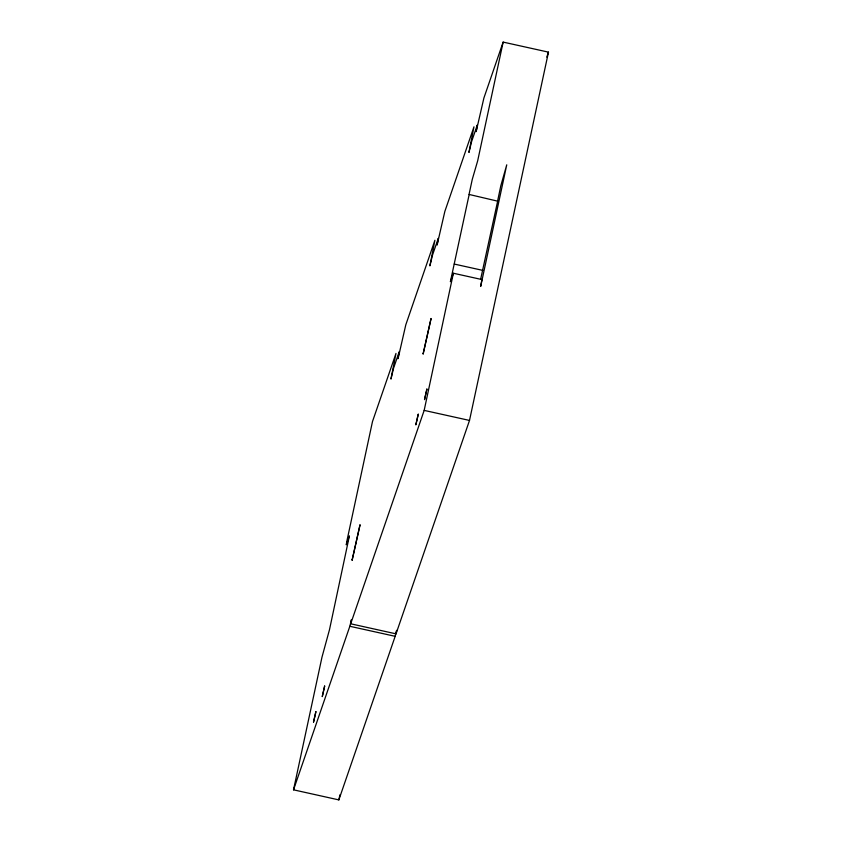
<?xml version="1.0" encoding="UTF-8"?>
<svg xmlns="http://www.w3.org/2000/svg" width="842" height="842" viewBox="0 0 842 842"><rect width="100%" height="100%" fill="white"/><g stroke="black" fill="none" stroke-linecap="round" stroke-linejoin="round"><path stroke-width="1.26" d="M503.148 42.1L477.677 160.811L472.267 179.399L469.047 194.439L497.58 201.143L500.822 185.724L506.747 164.821L480.666 286.427L481.94 279.565L453.385 273.24L424.168 410.391L350.693 623.796L396.024 633.847L469.51 420.432L548.479 52.141L503.148 42.1L483.908 97.977L476.151 131.626L477.309 125.005L471.636 141.477L468.941 152.465L473.972 126.816L444.86 211.374L437.103 245.033L438.261 238.412L432.577 254.905L429.883 265.893L434.914 240.244L405.802 324.802L398.298 357.629L397.929 358.692L399.203 351.83L393.519 368.333L390.951 379.079L395.982 353.43L372.49 421.537L347.083 540.111L346.262 544.795L349.398 535.901L329.506 629.627L321.97 657.223L293.521 789.828L338.842 799.9L395.172 636.32L396.571 630.363M396.687 630.521L396.024 633.847M350.693 623.796L351.451 619.68L349.84 626.28L293.521 789.828M338.842 799.9L339.947 794.764M453.385 273.24L450.396 281.681L469.152 194.576M480.74 278.818L497.706 200.901M546.774 57.109L548.479 52.141M454.248 264.062L482.803 270.387M424.168 410.391L469.51 420.432M349.84 626.28L395.172 636.32M313.529 722.12L315.897 711.637L313.529 722.12M322.286 696.534L324.654 686.041L322.286 696.534M352.167 559.656L352.135 560.404L360.06 524.703L352.167 559.656M415.874 424.715L418.242 414.232L415.874 424.715M423.179 353.43L423.147 354.166L431.072 318.476L423.179 353.43M424.536 399.561L426.905 389.078L424.536 399.561"/></g></svg>
